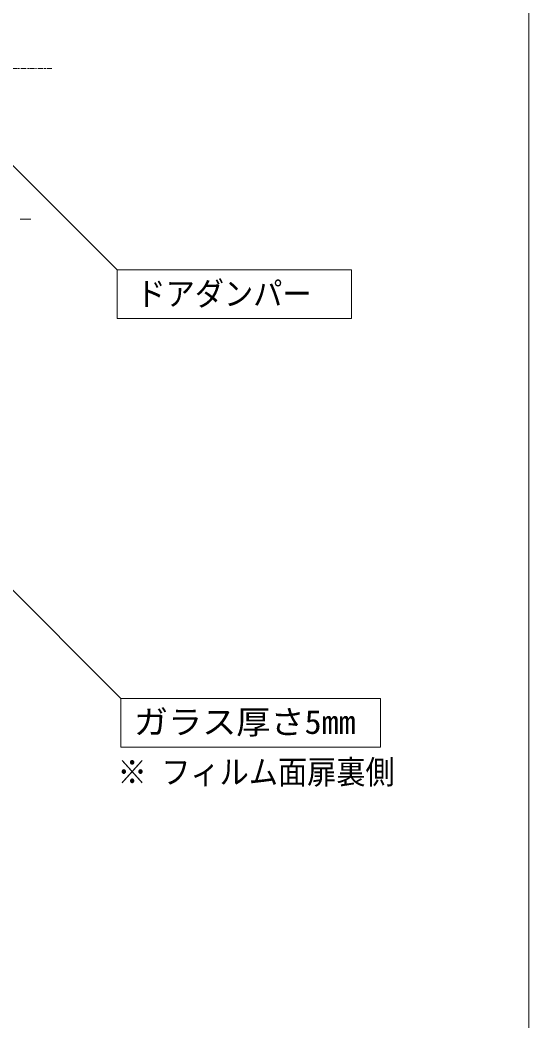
# Model space of a CAD drawing. Units: millimetres, scale not verified. Extents: x -4547 to 4547, y -2284 to 2284.
# Drawn here: x 1138 to 1659, y -271 to 754 of the extents above; entities that cross this region are included whole.
import ezdxf
from ezdxf.enums import TextEntityAlignment as Align

# ---------------------------------------------------------------- set-up
doc = ezdxf.new("R2010")
doc.units = ezdxf.units.MM
doc.header["$LTSCALE"] = 20
doc.linetypes.add('DOUBLE_CHAIN1', pattern=[8.8, 5, -1, 0.6, -0.6, 0.6, -1])
for name, color, linetype, lineweight in [('0-0_3一般', 7, 'Continuous', 9), ('0-1_2寸法-2', 7, 'Continuous', 9), ('0-4_2寸法-3', 7, 'Continuous', 9), ('0-5_1図面枠', 7, 'Continuous', 9)]:
    doc.layers.add(name, color=color, linetype=linetype, lineweight=lineweight)
doc.styles.add('ＭＳ ゴシック', font='')
doc.styles.get('ＭＳ ゴシック').set_extended_font_data('MS Gothic')

# ---------------------------------------------------------------- blocks, each defined once
blk = doc.blocks.new('グループ-7')
at = {"layer": '0-0_3一般', "linetype": 'DOUBLE_CHAIN1'}
blk.add_line((50223.3, 14080), (32547, 14080), dxfattribs=at)
blk = doc.blocks.new('グループ-15')
at = {"layer": '0-0_3一般'}
blk.add_blockref('グループ-7', (0, 0), dxfattribs=at)
blk = doc.blocks.new('グループ-112')
at = {"layer": '0-5_1図面枠'}
blk.add_lwpolyline([(-60000, 41550), (60000, 41550), (60000, -41550), (-60000, -41550)], close=True, dxfattribs=at)
blk = doc.blocks.new('図面枠')
at = {"layer": '0-5_1図面枠'}
blk.add_blockref('グループ-112', (0, 0), dxfattribs=at)

msp = doc.modelspace()

# ---------------------------------------------------------------- linework, layer by layer
at = {"layer": '0-1_2寸法-2'}
msp.add_line((1138.07, 549.77), (1149.32, 549.77), dxfattribs=at)
at = {"layer": '0-4_2寸法-3'}
for p, q in [((1068.77, 666.7), (1237.47, 498)), ((1017.28, 283.43), (1241.44, 59.27))]:
    msp.add_line(p, q, dxfattribs=at)
for points in [[(1237.47, 498), (1477.47, 498), (1477.47, 448), (1237.47, 448)], [(1507.29, 9.27), (1241.44, 9.27), (1241.44, 59.27), (1507.29, 59.27)]]:
    msp.add_lwpolyline(points, close=True, dxfattribs=at)

# ---------------------------------------------------------------- block references
at = {"layer": '0-0_3一般', "xscale": 0.05, "yscale": 0.05}
msp.add_blockref('グループ-15', (-1340.62, 0), dxfattribs=at)
at = {"layer": '0-5_1図面枠', "xscale": 0.05, "yscale": 0.05}
msp.add_blockref('図面枠', (-1340.62, 0), dxfattribs=at)

# ---------------------------------------------------------------- texts
at = {"layer": '0-4_2寸法-3', "style": 'ＭＳ ゴシック'}
for s, height, width, p in [('ドアダンパー', 24.34, 0.9, (1257.41, 454.11)), ('ガラス厚さ5mm', 24.41, 1.05, (1254.71, 15.53)), ('※ フィルム面扉裏側', 24.34, 0.9, (1237.99, -35.63))]:
    msp.add_text(s, height=height, dxfattribs=dict(at, width=width)).set_placement(p, align=Align.BOTTOM_LEFT)

doc.saveas('drawing.dxf')
